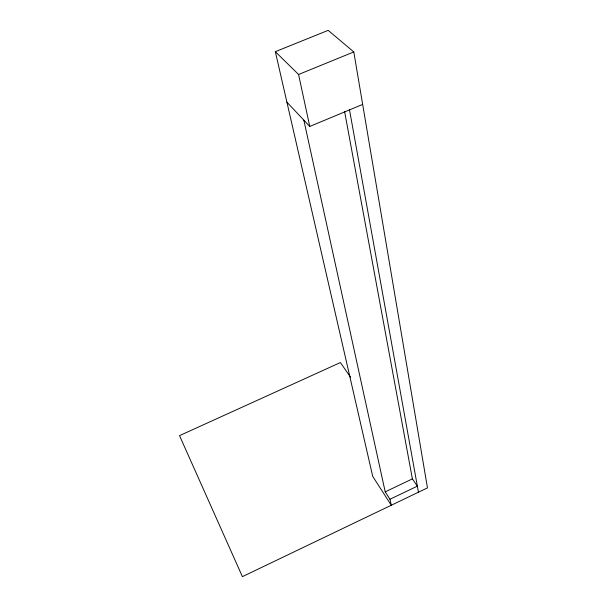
<?xml version="1.0" encoding="UTF-8"?>
<svg xmlns="http://www.w3.org/2000/svg" width="607" height="607" viewBox="0 0 607 607"><rect width="100%" height="100%" fill="white"/><g stroke="black" fill="none" stroke-linecap="round" stroke-linejoin="round"><path stroke-width="0.91" d="M350.641 377.311L340.383 362.546L179.535 435.636L242.405 576.65L427.465 487.891L353.798 51.944L328.19 30.35L275.335 51.671L372.713 476.351L391.272 505.244L389.982 499.258L417.358 486.154L412.388 478.885L344.556 111.278M389.982 499.258L385.21 491.852L412.388 478.885M286.921 102.188L309.76 126.453L362.66 104.404M275.335 51.671L298.576 74.494L353.798 51.944M303.849 120.171L385.21 491.852M298.576 74.494L309.76 126.453M349.518 109.882L418.451 492.209"/></g></svg>
